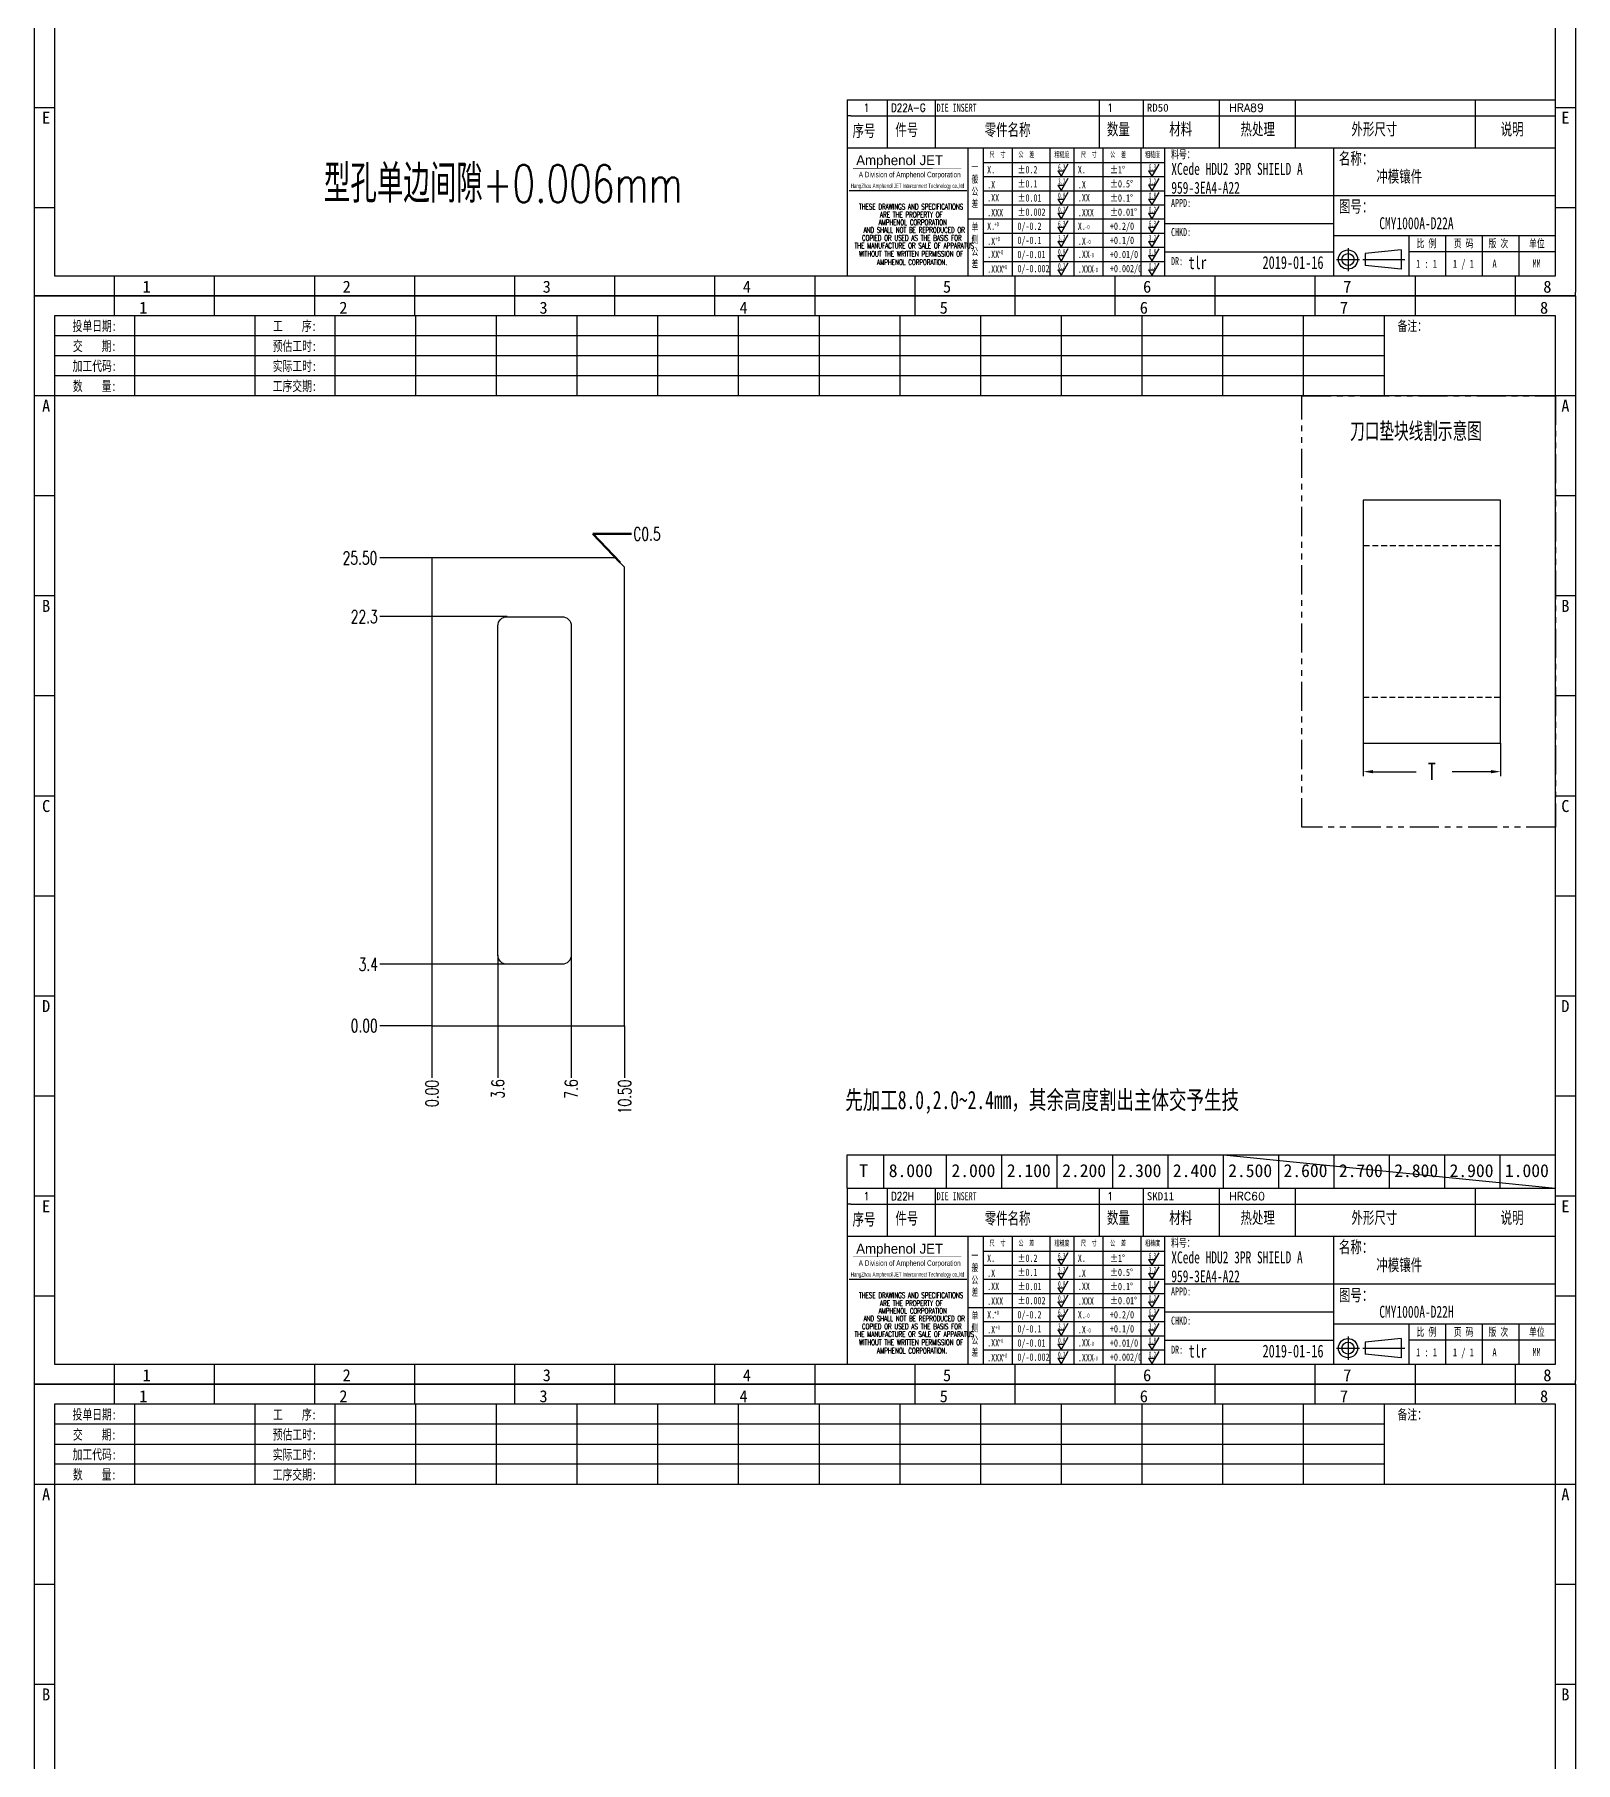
# Model space of a CAD drawing. Header units: millimetres. Extents: x -2852 to 5627, y -2271 to 1849.
# Drawn here: x -2600.2 to -2516.2, y -147.5 to -53.3 of the extents above; entities that cross this region are included whole.
import ezdxf
from ezdxf.enums import TextEntityAlignment as Align

# ---------------------------------------------------------------- set-up
doc = ezdxf.new("R2010")
doc.units = ezdxf.units.MM
doc.header["$PDSIZE"] = 3
doc.linetypes.add('DASHED2', pattern=[9.525, 6.35, -3.175])
doc.linetypes.add('PHANTOM', pattern=[63.5, 31.75, -6.35, 6.35, -6.35, 6.35, -6.35])
for name, color, linetype in [('1', 7, 'Continuous'), ('11', 4, 'DASHED2'), ('41', 1, 'Continuous'), ('61', 1, 'PHANTOM'), ('D03', 7, 'Continuous')]:
    doc.layers.add(name, color=color, linetype=linetype)
doc.styles.add('CH', font='仿宋_GB2312_0.ttf')
doc.styles.add('jet01', font='simplex.shx', dxfattribs={"width": 0.7, "bigfont": 'hztxt.shx'})
doc.styles.add('jet02', font='simplex.shx', dxfattribs={"width": 0.7})
doc.styles.add('SIMPLEX', font='SIMPLEX')
doc.styles.get("Standard").update_dxf_attribs({"font": '仿宋_GB2312_0.ttf', "width": 0.7})
doc.styles.add('TEXTSTYLE_1', font='TRIUMB.TTF')
doc.styles.add('TEXTSTYLE_2', font='TRIUM.TTF')
doc.styles.add('tk', font='', dxfattribs={"width": 0.7})
doc.styles.add('tk 2', font='仿宋_GB2312_0.ttf', dxfattribs={"width": 0.65})
doc.styles.add('tk 4', font='simplex.shx', dxfattribs={"width": 0.65, "bigfont": 'bigfont.shx'})
doc.styles.get('tk').set_extended_font_data('NSimSun')
doc.dimstyles.new('jet02', dxfattribs={"dimtxt": 3.5, "dimasz": 2.1, "dimexe": 1, "dimexo": 0, "dimgap": 0.5, "dimtad": 0, "dimtoh": 1, "dimdec": 3, "dimzin": 9, "dimdsep": 46, "dimtxsty": 'jet02', "dimcen": 0, "dimclrt": 256, "dimazin": 2, "dimtfac": 1, "dimtdec": 3, "dimtofl": 0, "dimtmove": 0, "dimatfit": 1, "dimfxl": 0, "dimarcsym": 0})

# ---------------------------------------------------------------- blocks, each defined once
blk = doc.blocks.new('A3-N')
at = {"layer": '1', "color": 1}
for p, q in [((0, 0), (0, 296.73)), ((0, 296.73), (420, 296.73)), ((21.82, 291.27), (21.82, 296.73)), ((49.09, 291.27), (49.09, 296.73)), ((76.36, 291.27), (76.36, 296.73)), ((103.64, 291.27), (103.64, 296.73)), ((103.64, 291.27), (103.64, 296.73)), ((103.64, 291.27), (103.64, 296.73)), ((130.91, 291.27), (130.91, 296.73)), ((158.18, 291.27), (158.18, 296.73)), ((185.45, 291.27), (185.45, 296.73)), ((212.73, 291.27), (212.73, 296.73)), ((240, 291.27), (240, 296.73)), ((267.27, 291.27), (267.27, 296.73)), ((294.55, 291.27), (294.55, 296.73)), ((321.82, 291.27), (321.82, 296.73)), ((349.09, 291.27), (349.09, 296.73)), ((376.36, 291.27), (376.36, 296.73)), ((403.64, 291.27), (403.64, 296.73)), ((420, 296.73), (420, 1)), ((5.45, 269.45), (0, 269.45)), ((420, 269.45), (414.55, 269.45)), ((5.45, 242.18), (0, 242.18)), ((420, 242.18), (414.55, 242.18)), ((5.45, 214.91), (0, 214.91)), ((420, 214.91), (414.55, 214.91)), ((5.45, 187.64), (0, 187.64)), ((420, 187.64), (414.55, 187.64)), ((5.45, 160.36), (0, 160.36)), ((420, 160.36), (414.55, 160.36)), ((5.45, 133.09), (0, 133.09)), ((420, 133.09), (414.55, 133.09)), ((5.45, 105.82), (0, 105.82)), ((420, 105.82), (414.55, 105.82)), ((5.45, 78.55), (0, 78.55)), ((420, 78.55), (414.55, 78.55)), ((5.45, 51.27), (0, 51.27)), ((222.45, 49.09), (221.45, 49.09)), ((221.45, 49.09), (221.45, 40.36)), ((222.45, 49.09), (414.55, 49.09)), ((232.36, 49.09), (232.36, 40.36)), ((245.45, 49.09), (245.45, 40.36)), ((290.18, 49.09), (290.18, 40.36)), ((302.18, 49.09), (302.18, 40.36)), ((322.91, 49.09), (322.91, 40.36)), ((343.64, 49.09), (343.64, 40.36)), ((392.73, 40.36), (392.73, 49.09)), ((420, 51.27), (414.55, 51.27)), ((258.55, 40.36), (258.55, 5.44)), ((266.45, 40.36), (266.45, 5.44)), ((276.78, 40.36), (276.78, 5.45)), ((291.18, 40.36), (291.18, 5.45)), ((301.51, 40.37), (301.51, 5.46)), ((308.01, 40.36), (308.01, 5.45)), ((354.09, 40.36), (354.09, 5.45)), ((308.01, 32.39), (258.55, 32.39)), ((308.01, 28.54), (258.55, 28.54)), ((5.45, 24), (0, 24)), ((308.01, 24.69), (258.55, 24.69)), ((414.55, 27.27), (308.01, 27.27)), ((420, 24), (414.55, 24)), ((354.09, 19.63), (308.01, 19.63)), ((308.01, 16.99), (258.55, 16.99)), ((414.55, 16.36), (354.09, 16.36)), ((374.55, 16.36), (374.55, 5.45)), ((384.55, 16.36), (384.55, 5.45)), ((394.55, 16.36), (394.55, 5.45)), ((404.55, 16.36), (404.55, 5.45)), ((308.01, 13.14), (258.55, 13.14)), ((308.01, 11.99), (354.09, 11.99)), ((372.51, 12.49), (362.69, 11.5)), ((362.69, 11.5), (362.69, 8.23)), ((372.51, 12.49), (372.51, 7.25)), ((414.55, 12), (374.55, 12)), ((21.82, 0), (21.82, 5.45)), ((49.09, 0), (49.09, 5.45)), ((76.36, 0), (76.36, 5.45)), ((103.64, 0), (103.64, 5.45)), ((130.91, 0), (130.91, 5.45)), ((158.18, 0), (158.18, 5.45)), ((185.45, 0), (185.45, 5.45)), ((212.73, 0), (212.73, 5.45)), ((240, 0), (240, 5.45)), ((308.01, 9.29), (258.55, 9.29)), ((267.27, 0), (267.27, 5.45)), ((294.55, 0), (294.55, 5.45)), ((321.82, 0), (321.82, 5.45)), ((349.09, 0), (349.09, 5.45)), ((372.51, 7.25), (362.69, 8.23)), ((376.36, 0), (376.36, 5.45)), ((403.64, 0), (403.64, 5.45)), ((1, 0), (0, 0)), ((420, 0), (1, 0)), ((420, 0), (420, 1))]:
    blk.add_line(p, q, dxfattribs=at)
at = {"layer": '1'}
for p, q in [((414.55, 278.18), (414.55, 284.73)), ((221.45, 40.36), (221.45, 5.45)), ((221.45, 40.36), (414.55, 40.36)), ((221.45, 40.36), (414.55, 40.36)), ((254.41, 40.36), (254.41, 5.45)), ((283.28, 40.36), (283.28, 5.45)), ((308.01, 36.24), (258.55, 36.24)), ((222.08, 28.67), (254.12, 28.67)), ((308.01, 20.84), (254.41, 20.84))]:
    blk.add_line(p, q, dxfattribs=at)
at = {"layer": '1', "color": 1, "ltscale": 0.05}
for p, q in [((278.93, 34.04), (279.79, 32.56)), ((278.93, 34.04), (280.65, 34.04)), ((281.68, 35.84), (279.79, 32.56)), ((303.66, 34.05), (304.52, 32.56)), ((303.66, 34.05), (305.38, 34.05)), ((306.41, 35.84), (304.52, 32.56)), ((278.93, 30.19), (279.79, 28.71)), ((278.93, 30.19), (280.65, 30.19)), ((281.68, 31.99), (279.79, 28.71)), ((303.66, 30.2), (305.38, 30.2)), ((303.66, 30.2), (304.52, 28.71)), ((306.41, 31.99), (304.52, 28.71)), ((278.93, 26.34), (279.79, 24.86)), ((278.93, 26.34), (280.65, 26.34)), ((281.68, 28.14), (279.79, 24.86)), ((281.68, 24.29), (279.79, 21.01)), ((303.66, 26.35), (304.52, 24.86)), ((303.66, 26.35), (305.38, 26.35)), ((306.41, 28.14), (304.52, 24.86)), ((306.41, 24.29), (304.52, 21.01)), ((278.93, 22.49), (280.65, 22.49)), ((278.93, 22.49), (279.79, 21.01)), ((281.68, 20.45), (279.79, 17.17)), ((303.66, 22.5), (305.38, 22.5)), ((303.66, 22.5), (304.52, 21.01)), ((306.41, 20.46), (304.52, 17.18)), ((278.93, 18.66), (279.79, 17.17)), ((278.93, 18.66), (280.65, 18.66)), ((278.93, 14.81), (280.65, 14.81)), ((278.93, 14.81), (279.79, 13.32)), ((281.68, 16.6), (279.79, 13.32)), ((303.66, 18.66), (304.52, 17.18)), ((303.66, 18.66), (305.38, 18.66)), ((303.66, 14.81), (305.38, 14.81)), ((303.66, 14.81), (304.52, 13.33)), ((306.41, 16.61), (304.52, 13.33)), ((278.93, 10.96), (279.79, 9.47)), ((278.93, 10.96), (280.65, 10.96)), ((281.68, 12.75), (279.79, 9.47)), ((303.66, 10.96), (304.52, 9.48)), ((303.66, 10.96), (305.38, 10.96)), ((306.41, 12.76), (304.52, 9.48)), ((278.93, 7.11), (279.79, 5.62)), ((278.93, 7.11), (280.65, 7.11)), ((281.68, 8.9), (279.79, 5.62)), ((303.66, 7.11), (305.38, 7.11)), ((303.66, 7.11), (304.52, 5.63)), ((306.41, 8.91), (304.52, 5.63))]:
    blk.add_line(p, q, dxfattribs=at)
at = {"layer": '1', "color": 1, "ltscale": 0.1}
for p, q in [((354.86, 9.87), (361.17, 9.87)), ((358.01, 13.02), (358.01, 6.71)), ((362.03, 9.87), (373.54, 9.87))]:
    blk.add_line(p, q, dxfattribs=at)
at = {"layer": '1'}
blk.add_lwpolyline([(221.45, 5.45), (414.55, 5.45), (414.55, 291.27), (5.45, 291.27), (5.45, 5.45), (414.55, 5.45)], dxfattribs=at)
at = {"layer": '1', "color": 7, "linetype": 'Continuous', "const_width": 0.123}
blk.add_lwpolyline([(223.11, 34.74), (252.6, 34.76)], dxfattribs=at)
at = {"layer": '1', "color": 1}
for radius in [2.62, 1.64]:
    blk.add_circle((358.01, 9.87), radius, dxfattribs=at)
at = {"layer": '41'}
for p, q in [((27.27, 291.27), (27.27, 269.45)), ((60, 291.27), (60, 269.45)), ((81.82, 291.27), (81.82, 269.45)), ((103.82, 291.27), (103.82, 269.45)), ((125.82, 291.27), (125.82, 269.45)), ((147.82, 291.27), (147.82, 269.45)), ((169.82, 291.27), (169.82, 269.45)), ((191.82, 291.27), (191.82, 269.45)), ((213.82, 291.27), (213.82, 269.45)), ((235.82, 291.27), (235.82, 269.45)), ((257.82, 291.27), (257.82, 269.45)), ((279.82, 291.27), (279.82, 269.45)), ((301.82, 291.27), (301.82, 269.45)), ((323.82, 291.27), (323.82, 269.45)), ((345.82, 291.27), (345.82, 269.45)), ((367.82, 291.27), (367.82, 269.45)), ((367.82, 285.82), (5.45, 285.82)), ((367.82, 280.36), (5.45, 280.36)), ((367.82, 274.91), (5.45, 274.91)), ((414.55, 269.45), (5.45, 269.45))]:
    blk.add_line(p, q, dxfattribs=at)
at = {"layer": '1', "color": 1}
for s, p in [('1', (29.64, 295.11)), ('2', (84.18, 295.11)), ('3', (138.73, 295.11)), ('4', (193.27, 295.11)), ('5', (247.82, 295.11)), ('6', (302.36, 295.11)), ('7', (356.91, 295.11)), ('8', (411.45, 295.11)), ('1', (30.53, 4.11)), ('2', (85.08, 4.11)), ('3', (139.62, 4.11)), ('4', (194.17, 4.11)), ('5', (248.72, 4.11)), ('6', (303.26, 4.11)), ('7', (357.81, 4.11)), ('8', (412.35, 4.11))]:
    blk.add_text(s, height=3.27, dxfattribs=at).set_placement(p, align=Align.TOP_CENTER)
at = {"layer": '1', "style": 'tk', "width": 0.7}
for s, p in [('投单日期:', (16.36, 288.55)), ('工    序:', (70.91, 288.55)), ('备注：', (375.51, 288.55)), ('交    期:', (16.36, 283.09)), ('预估工时:', (70.91, 283.09)), ('加工代码:', (16.36, 277.64)), ('实际工时:', (70.91, 277.64)), ('数    量:', (16.36, 272.18)), ('工序交期:', (70.91, 272.18))]:
    blk.add_text(s, height=2.727, dxfattribs=at).set_placement(p, align=Align.MIDDLE)
at = {"layer": '1', "color": 1}
for s, p in [('A', (2.04, 268.36)), ('B', (2.04, 213.82)), ('C', (2.04, 159.27)), ('D', (2.04, 104.73)), ('E', (2.04, 50.18))]:
    blk.add_text(s, height=3.27, dxfattribs=at).set_placement(p, align=Align.TOP_LEFT)
for s, p in [('A', (418.37, 268.36)), ('B', (418.37, 213.82)), ('C', (418.37, 159.27)), ('D', (418.37, 104.73)), ('E', (418.37, 50.18))]:
    blk.add_text(s, height=3.27, dxfattribs=at).set_placement(p, align=Align.TOP_RIGHT)
at = {"layer": '1', "color": 1, "style": 'tk 2', "width": 0.7}
for s, height, p in [('序号', 3.273, (222.96, 43.34)), ('件号', 3.273, (234.62, 43.61)), ('零件名称', 3.273, (258.97, 43.61)), ('数量', 3.273, (292.3, 43.78)), ('材料', 3.273, (309.27, 43.78)), ('热处理', 3.273, (328.71, 43.78)), ('外形尺寸', 3.273, (358.94, 43.78)), ('说明', 3.273, (399.61, 43.78)), ('料号：', 2.182, (309.77, 37.46)), ('名称：', 3.273, (355.52, 35.79)), ('图号：', 3.273, (355.52, 22.7)), ('比 例', 2.182, (376.69, 13.18)), ('页 码', 2.182, (386.85, 13.18)), ('版 次', 2.182, (396.31, 13.18)), ('单位', 2.182, (407.35, 13.18))]:
    blk.add_text(s, height=height, dxfattribs=at).set_placement(p)
at = {"layer": '1', "color": 7, "linetype": 'Continuous', "style": 'TEXTSTYLE_1'}
blk.add_text('Amphenol JET', height=2.7, dxfattribs=at).set_placement((223.96, 35.61))
at = {"layer": '1', "color": 7, "linetype": 'Continuous'}
for s, height, style, width, p in [('A Division of Amphenol Corporation', 1.5, 'TEXTSTYLE_2', 0.7, (224.64, 32.29)), ('HangZhou Amphenol JET Interconnect Technology co.,ltd ', 1.2, 'TEXTSTYLE_2', 0.6, (222.47, 29.36)), ('THESE DRAWINGS AND SPECIFICATIONS', 1.5, 'tk 4', 0.6, (224.73, 23.52)), ('AMPHENOL CORPORATION', 1.5, 'tk 4', 0.6, (230.04, 19.27)), ('ARE THE PROPERTY OF', 1.5, 'tk 4', 0.6, (230.45, 21.35)), ('THE MANUFACTURE OR SALE OF APPARATUS', 1.5, 'tk 4', 0.6, (223.5, 12.92)), ('COPIED OR USED AS THE BASIS FOR', 1.5, 'tk 4', 0.6, (225.54, 15.02)), ('AND SHALL NOT BE REPRODUCED OR', 1.5, 'tk 4', 0.6, (225.95, 17.17)), ('WITHOUT THE WRITTEN PERMISSION OF', 1.5, 'tk 4', 0.6, (224.73, 10.67)), ('AMPHENOL CORPORATION.', 1.5, 'tk 4', 0.6, (229.63, 8.4))]:
    blk.add_text(s, height=height, dxfattribs=dict(at, style=style, width=width)).set_placement(p)
at = {"layer": '1', "color": 1, "style": 'tk 2', "width": 0.7}
for s, p in [('X.', (259.64, 34.37)), ('%%P0.2', (267.9, 34.37)), ('X.', (284.37, 34.37)), ('%%P1%%D', (293.12, 34.37)), ('.X', (259.64, 30.28)), ('%%P0.1', (267.9, 30.52)), ('.X', (284.37, 30.28)), ('%%P0.5%%D', (293.12, 30.52)), ('.XX', (259.64, 26.71)), ('.XXX', (259.64, 22.68)), ('%%P0.01', (267.9, 26.67)), ('%%P0.002', (267.9, 22.82)), ('.XX', (284.37, 26.71)), ('.XXX', (284.37, 22.68)), ('%%P0.1%%D', (293.12, 26.67)), ('%%P0.01%%D', (293.12, 22.82)), ('X.', (259.64, 18.97)), ('0/-0.2', (267.9, 18.97)), ('X.', (284.37, 18.97)), ('+0.2/0', (293.12, 18.97)), ('.X', (259.64, 14.88)), ('0/-0.1', (267.9, 15.12)), ('.X', (284.37, 14.88)), ('+0.1/0', (293.12, 15.12)), ('.XX', (259.64, 11.31)), ('0/-0.01', (267.9, 11.27)), ('.XX', (284.37, 11.31)), ('+0.01/0', (293.12, 11.27)), ('.XXX', (259.64, 7.28)), ('0/-0.002', (267.9, 7.42)), ('.XXX', (284.37, 7.28)), ('+0.002/0', (293.12, 7.42))]:
    blk.add_text(s, height=2, dxfattribs=at).set_placement(p, align=Align.MIDDLE_LEFT)
at = {"layer": '1', "color": 1, "ltscale": 0.05, "style": 'tk 2', "width": 0.5}
for s, p in [('6.3', (279.01, 34.26)), ('6.3', (303.74, 34.27)), ('3.2', (279.01, 30.41)), ('3.2', (303.74, 30.42)), ('0.8', (279.01, 26.56)), ('0.2', (279.01, 22.71)), ('0.8', (303.74, 26.57)), ('0.2', (303.74, 22.72)), ('6.3', (279.01, 18.87)), ('6.3', (303.74, 18.88)), ('3.2', (279.01, 15.02)), ('3.2', (303.74, 15.03)), ('0.8', (279.01, 11.17)), ('0.8', (303.74, 11.18)), ('0.2', (279.01, 7.32)), ('0.2', (303.74, 7.33))]:
    blk.add_text(s, height=1.6, dxfattribs=at).set_placement(p)
at = {"layer": '1', "style": 'tk 2', "width": 0.7}
for s, p in [('APPD:', (309.77, 24.21)), ('CHKD:', (309.77, 16.27)), ('DR:', (309.77, 8.35))]:
    blk.add_text(s, height=2.182, dxfattribs=at).set_placement(p)
at = {"layer": '1', "color": 7, "style": 'tk 2', "width": 0.7}
blk.add_text('MM', height=2.182, dxfattribs=at).set_placement((408.31, 7.75))
at = {"layer": '1', "color": 1, "ltscale": 0.05, "char_height": 1.5, "width": 6.3627, "attachment_point": 1, "style": 'tk 2'}
for s, insert in [('尺  寸', (260.31, 39.25)), ('公  差', (268.17, 39.25)), ('粗糙度', (277.98, 39.25)), ('尺  寸', (285.2, 39.25)), ('公  差', (293.18, 39.25)), ('粗糙度', (302.71, 39.26))]:
    blk.add_mtext(s, dxfattribs=dict(at, insert=insert))
at = {"layer": '1', "ltscale": 0.05, "char_height": 2, "width": 2.5195, "attachment_point": 1, "style": 'tk 2'}
for s, insert in [('一般公差', (255.39, 36.11)), ('单侧公差', (255.39, 19.71))]:
    blk.add_mtext(s, dxfattribs=dict(at, insert=insert))
at = {"layer": '1', "color": 1, "ltscale": 0.05, "char_height": 1.2, "width": 5.1396, "attachment_point": 1, "line_spacing_factor": 0.8, "style": 'tk 2'}
for s, insert in [('+0', (261.58, 20.13)), ('-0', (286.31, 19.33)), ('+0', (261.88, 16.09)), ('-0', (286.61, 15.29)), ('+0', (262.79, 12.45)), ('-0', (287.51, 11.65)), ('+0', (263.87, 8.44)), ('-0', (288.59, 7.64))]:
    blk.add_mtext(s, dxfattribs=dict(at, insert=insert))
at = {"layer": '1', "style": 'tk 2', "width": 0.7}
for tag, p in [('PATR-NO1', (309.84, 32.96)), ('TITLE', (365.74, 30.9)), ('PATR-NO2', (309.84, 27.81)), ('DWG-NO:', (366.54, 18.14))]:
    blk.add_attdef(tag, p, '', height=3.27, dxfattribs=at)
at = {"layer": '1', "color": 1, "style": 'tk 2', "width": 0.7}
for tag, p in [('DRAW', (314.55, 7.27)), ('DATE', (334.72, 7.32))]:
    blk.add_attdef(tag, p, '', height=3.49, dxfattribs=at)
at = {"layer": '1', "style": 'tk 2', "width": 0.7}
for tag, p in [('SCALE', (376.55, 8.73)), ('SHEET', (386.6, 8.72)), ('REV', (397.38, 8.73))]:
    blk.add_attdef(tag, text='', height=2.18, dxfattribs=at).set_placement(p, align=Align.MIDDLE_LEFT)
blk = doc.blocks.new('FB3')
at = {"layer": '1', "color": 1}
for p, q in [((0, 4.36), (193.09, 4.36)), ((0, 4.36), (0, 0)), ((10.91, 4.36), (10.91, 0)), ((24, 4.36), (24, 0)), ((68.73, 4.36), (68.73, 0)), ((80.73, 4.36), (80.73, 0)), ((101.45, 4.36), (101.45, 0)), ((122.18, 4.36), (122.18, 0)), ((171.27, 0), (171.27, 4.36))]:
    blk.add_line(p, q, dxfattribs=at)
at = {"layer": '1'}
for tag, style, p in [('ITEM', 'SIMPLEX', (4.36, 2.18)), ('PARTNO', 'SIMPLEX', (12, 2.18)), ('QTY', 'SIMPLEX', (74.18, 2.18)), ('MATL', 'CH', (81.72, 2.18)), ('FINISH', 'SIMPLEX', (104.17, 2.18)), ('SPEC', 'SIMPLEX', (130.91, 2.18)), ('REMARK', 'SIMPLEX', (174.06, 2.18))]:
    blk.add_attdef(tag, text='', height=2.18, dxfattribs=dict(at, style=style)).set_placement(p, align=Align.MIDDLE_LEFT)
at = {"layer": '1', "style": 'tk', "width": 0.7}
blk.add_attdef('DIE', text='', height=2.18, dxfattribs=at).set_placement((24.43, 2.18), align=Align.MIDDLE_LEFT)
blk = doc.blocks.new('DK')
at = {"layer": '1'}
for p, q in [((0, 9), (192, 9)), ((0, 0), (0, 9)), ((10, 0), (10, 9)), ((27, 0), (27, 9)), ((42, 0), (42, 9)), ((57, 0), (57, 9)), ((72, 0), (72, 9)), ((87, 0), (87, 9)), ((102, 0), (102, 9)), ((117, 0), (117, 9)), ((132, 0), (132, 9)), ((147, 0), (147, 9)), ((162, 0), (162, 9)), ((177, 0), (177, 9)), ((192, 0), (192, 9)), ((0, 0), (192, 0))]:
    blk.add_line(p, q, dxfattribs=at)
blk.add_text('T', height=3.5, dxfattribs=at).set_placement((3.31, 3.01))
at = {"layer": '1', "color": 2}
for s, p in [('8.000', (11.31, 3.01)), ('2.000', (28.31, 3.01)), ('2.100', (43.31, 3.01)), ('2.200', (58.31, 3.01)), ('2.300', (73.31, 3.01)), ('2.400', (88.31, 3.01)), ('2.500', (103.31, 3.01)), ('2.600', (118.31, 3.01)), ('2.700', (133.31, 3.01)), ('2.800', (148.31, 3.01)), ('2.900', (163.31, 3.01)), ('1.000', (178.31, 3.01))]:
    blk.add_text(s, height=3.5, dxfattribs=at).set_placement(p)
blk = doc.blocks.new('A$C0DB51FAA')
at = {"layer": '1', "ltscale": 0.05}
blk.add_line((20.516, 1.81), (38.618, 0), dxfattribs=at)
at = {"layer": '1', "ltscale": 0.05, "xscale": 0.2011363636361239, "yscale": 0.2011363636361239, "zscale": 0.2011363636361239}
blk.add_blockref('DK', (0, 0), dxfattribs=at)
blk = doc.blocks.new('*D938')
at = {"layer": '41', "ltscale": 0.05}
blk.add_line((-1663.317, -2559.792), (-1666.163, -2559.792), dxfattribs=at)
at = {"layer": 'Defpoints', "color": 0, "ltscale": 0.05}
for p in [(-1666.163, -2559.792), (-1663.317, -2559.792), (-1663.317, -2559.792)]:
    blk.add_point(p, dxfattribs=at)
at = {"layer": '41', "ltscale": 0.05, "insert": (-1667.01, -2559.792), "char_height": 0.7, "attachment_point": 5, "style": 'jet02'}
blk.add_mtext('0.00', dxfattribs=at)
blk = doc.blocks.new('*D939')
at = {"layer": '41', "ltscale": 0.05}
blk.add_line((-1659.227, -2556.442), (-1666.163, -2556.442), dxfattribs=at)
at = {"layer": 'Defpoints', "color": 0, "ltscale": 0.05}
for p in [(-1666.163, -2556.442), (-1659.227, -2556.442), (-1663.317, -2559.792)]:
    blk.add_point(p, dxfattribs=at)
at = {"layer": '41', "ltscale": 0.05, "insert": (-1666.788, -2556.442), "char_height": 0.7, "attachment_point": 5, "style": 'jet02'}
blk.add_mtext('3.4', dxfattribs=at)
blk = doc.blocks.new('*D940')
at = {"layer": '41', "ltscale": 0.05}
blk.add_line((-1659.227, -2537.492), (-1666.163, -2537.492), dxfattribs=at)
at = {"layer": 'Defpoints', "color": 0, "ltscale": 0.05}
for p in [(-1666.163, -2537.492), (-1659.227, -2537.492), (-1663.317, -2559.792)]:
    blk.add_point(p, dxfattribs=at)
at = {"layer": '41', "ltscale": 0.05, "insert": (-1667.01, -2537.492), "char_height": 0.7, "attachment_point": 5, "style": 'jet02'}
blk.add_mtext('22.3', dxfattribs=at)
blk = doc.blocks.new('*D941')
at = {"layer": '41', "ltscale": 0.05}
blk.add_line((-1663.317, -2534.292), (-1666.163, -2534.292), dxfattribs=at)
at = {"layer": 'Defpoints', "color": 0, "ltscale": 0.05}
for p in [(-1666.163, -2534.292), (-1663.317, -2534.292), (-1663.317, -2559.792)]:
    blk.add_point(p, dxfattribs=at)
at = {"layer": '41', "ltscale": 0.05, "insert": (-1667.243, -2534.292), "char_height": 0.7, "attachment_point": 5, "style": 'jet02'}
blk.add_mtext('25.50', dxfattribs=at)
blk = doc.blocks.new('*D942')
at = {"layer": '41', "ltscale": 0.05}
blk.add_line((-1663.317, -2559.792), (-1663.317, -2562.639), dxfattribs=at)
at = {"layer": 'Defpoints', "color": 0, "ltscale": 0.05}
for p in [(-1663.317, -2559.792), (-1663.317, -2559.792), (-1663.317, -2562.639)]:
    blk.add_point(p, dxfattribs=at)
at = {"layer": '41', "ltscale": 0.05, "insert": (-1663.317, -2563.485), "char_height": 0.7, "attachment_point": 5, "rotation": 90, "style": 'jet02'}
blk.add_mtext('0.00', dxfattribs=at)
blk = doc.blocks.new('*D943')
at = {"layer": '41', "ltscale": 0.05}
blk.add_line((-1659.727, -2555.942), (-1659.727, -2562.639), dxfattribs=at)
at = {"layer": 'Defpoints', "color": 0, "ltscale": 0.05}
for p in [(-1659.727, -2555.942), (-1663.317, -2559.792), (-1659.727, -2562.639)]:
    blk.add_point(p, dxfattribs=at)
at = {"layer": '41', "ltscale": 0.05, "insert": (-1659.727, -2563.24), "char_height": 0.7, "attachment_point": 5, "rotation": 90, "style": 'jet02'}
blk.add_mtext('3.6', dxfattribs=at)
blk = doc.blocks.new('*D944')
at = {"layer": '41', "ltscale": 0.05}
blk.add_line((-1655.727, -2555.942), (-1655.727, -2562.639), dxfattribs=at)
at = {"layer": 'Defpoints', "color": 0, "ltscale": 0.05}
for p in [(-1655.727, -2555.942), (-1663.317, -2559.792), (-1655.727, -2562.639)]:
    blk.add_point(p, dxfattribs=at)
at = {"layer": '41', "ltscale": 0.05, "insert": (-1655.727, -2563.24), "char_height": 0.7, "attachment_point": 5, "rotation": 90, "style": 'jet02'}
blk.add_mtext('7.6', dxfattribs=at)
blk = doc.blocks.new('*D945')
at = {"layer": '41', "ltscale": 0.05}
blk.add_line((-1652.817, -2559.792), (-1652.817, -2562.639), dxfattribs=at)
at = {"layer": 'Defpoints', "color": 0, "ltscale": 0.05}
for p in [(-1663.317, -2559.792), (-1652.817, -2559.792), (-1652.817, -2562.639)]:
    blk.add_point(p, dxfattribs=at)
at = {"layer": '41', "ltscale": 0.05, "insert": (-1652.817, -2563.672), "char_height": 0.7, "attachment_point": 5, "rotation": 90, "style": 'jet02'}
blk.add_mtext('10.50', dxfattribs=at)

msp = doc.modelspace()

# ---------------------------------------------------------------- linework, layer by layer
at = {"layer": '1', "ltscale": 0.05}
for p, q in [((-2520.2676, -78.7068), (-2527.7576, -78.7068)), ((-2527.7576, -78.7068), (-2527.7576, -91.9568)), ((-2520.2676, -91.9568), (-2520.2676, -78.7068)), ((-2527.7576, -91.9568), (-2520.2676, -91.9568))]:
    msp.add_line(p, q, dxfattribs=at)
at = {"layer": '11', "ltscale": 0.05}
for p, q in [((-2520.2676, -81.2068), (-2527.7576, -81.2068)), ((-2527.7576, -89.4568), (-2520.2676, -89.4568))]:
    msp.add_line(p, q, dxfattribs=at)
at = {"layer": '41', "ltscale": 0.05}
for p, q in [((-2527.7576, -91.9568), (-2527.7576, -93.7629)), ((-2520.2676, -91.9568), (-2520.2676, -93.7629)), ((-2527.2326, -93.5129), (-2524.8742, -93.5129)), ((-2520.7926, -93.5129), (-2522.9036, -93.5129))]:
    msp.add_line(p, q, dxfattribs=at)
for points in [[(-2527.2326, -93.4254), (-2527.2326, -93.6004), (-2527.7576, -93.5129)], [(-2520.7926, -93.4254), (-2520.7926, -93.6004), (-2520.2676, -93.5129)]]:
    msp.add_solid(points, dxfattribs=at)
at = {"layer": '61', "color": 6, "ltscale": 0.05}
msp.add_lwpolyline([(-2531.0979, -73.0217), (-2517.2808, -73.0217), (-2517.2808, -96.5452), (-2531.0979, -96.5452)], close=True, dxfattribs=at)
at = {"layer": 'D03', "ltscale": 0.05}
for p, q in [((-2578.5247, -81.8624), (-2578.5247, -107.3624)), ((-2578.5247, -107.3624), (-2568.0247, -107.3624))]:
    msp.add_line(p, q, dxfattribs=at)
msp.add_lwpolyline([(-2568.0247, -107.3624), (-2568.0247, -82.3624), (-2568.5247, -81.8624), (-2578.5247, -81.8624)], dxfattribs=at)
msp.add_lwpolyline([(-2571.4347, -104.0124), (-2574.4347, -104.0124, -0.4142136), (-2574.9347, -103.5124), (-2574.9347, -85.5624, -0.4142136), (-2574.4347, -85.0624), (-2571.4347, -85.0624, -0.4142136), (-2570.9347, -85.5624), (-2570.9347, -103.5124, -0.4142136)], format="xyb", close=True, dxfattribs=at)

# ---------------------------------------------------------------- block references
at = {"layer": '1', "ltscale": 0.05, "xscale": 0.2000000000000455, "yscale": 0.2000000000000455, "zscale": 0.2000000000000455}
for p, values in [((-2600.1899, -67.5672), {'DWG-NO:': 'CMY1000A-D22A', 'TITLE': '冲模镶件', 'REV': 'A', 'SHEET': '1 / 1', 'DRAW': 'tlr', 'DATE': '2019-01-16', 'PATR-NO1': 'XCede HDU2 3PR SHIELD A', 'PATR-NO2': '959-3EA4-A22', 'SCALE': '1 : 1'}), ((-2600.1899, -126.9126), {'DWG-NO:': 'CMY1000A-D22H', 'TITLE': '冲模镶件', 'REV': 'A', 'SHEET': '1 / 1', 'DRAW': 'tlr', 'DATE': '2019-01-16', 'PATR-NO1': 'XCede HDU2 3PR SHIELD A', 'PATR-NO2': '959-3EA4-A22', 'SCALE': '1 : 1'}), ((-2600.1899, -186.2581), {'DWG-NO:': 'CMY1000A-D22J', 'TITLE': '冲模镶件', 'REV': 'A', 'SHEET': '1 / 1', 'DRAW': 'tlr', 'DATE': '2019-01-16', 'PATR-NO1': 'XCede HDU2 3PR SHIELD A', 'PATR-NO2': '959-3EA4-A22', 'SCALE': '1 : 1'})]:
    msp.add_blockref('A3-N', p, dxfattribs=at).add_auto_attribs(values)
at = {"layer": '1', "ltscale": 0.05}
ref = msp.add_blockref('FB3', (-2555.8989, -57.749), dxfattribs=dict(at, xscale=0.2000000000000455, yscale=0.2000000000000455, zscale=0.2000000000000455))
ref.add_attrib('PARTNO', 'D22A-G', dxfattribs={"height": 0.43636, "style": 'SIMPLEX', "width": 0.8}).set_placement((-2553.4989, -57.3126), align=Align.MIDDLE_LEFT)
ref.add_attrib('ITEM', '1', dxfattribs={"height": 0.4364, "style": 'SIMPLEX'}).set_placement((-2555.0262, -57.3126), align=Align.MIDDLE_LEFT)
ref.add_attrib('DIE', 'DIE INSERT', dxfattribs={"height": 0.43636, "style": 'tk', "width": 0.7}).set_placement((-2551.0129, -57.3126), align=Align.MIDDLE_LEFT)
ref.add_attrib('QTY', '1', dxfattribs={"height": 0.4364, "style": 'SIMPLEX'}).set_placement((-2541.739, -57.3126), align=Align.MIDDLE_LEFT)
ref.add_attrib('MATL', 'RD50', dxfattribs={"height": 0.43636, "style": 'CH'}).set_placement((-2539.5557, -57.3126), align=Align.MIDDLE_LEFT)
ref.add_attrib('FINISH', 'HRA89', dxfattribs={"height": 0.43636, "style": 'SIMPLEX'}).set_placement((-2535.0644, -57.3126), align=Align.MIDDLE_LEFT)
msp.add_blockref('A$C0DB51FAA', (-2555.8989, -116.2217), dxfattribs=at)
ref = msp.add_blockref('FB3', (-2555.8989, -117.0944), dxfattribs=dict(at, xscale=0.2000000000000455, yscale=0.2000000000000455, zscale=0.2000000000000455))
ref.add_attrib('PARTNO', 'D22H', dxfattribs={"height": 0.43636, "style": 'SIMPLEX', "width": 0.8}).set_placement((-2553.4989, -116.6581), align=Align.MIDDLE_LEFT)
ref.add_attrib('ITEM', '1', dxfattribs={"height": 0.4364, "style": 'SIMPLEX'}).set_placement((-2555.0262, -116.6581), align=Align.MIDDLE_LEFT)
ref.add_attrib('DIE', 'DIE INSERT', dxfattribs={"height": 0.43636, "style": 'tk', "width": 0.7}).set_placement((-2551.0129, -116.6581), align=Align.MIDDLE_LEFT)
ref.add_attrib('QTY', '1', dxfattribs={"height": 0.4364, "style": 'SIMPLEX'}).set_placement((-2541.739, -116.6581), align=Align.MIDDLE_LEFT)
ref.add_attrib('MATL', 'SKD11', dxfattribs={"height": 0.43636, "style": 'CH'}).set_placement((-2539.5557, -116.6581), align=Align.MIDDLE_LEFT)
ref.add_attrib('FINISH', 'HRC60', dxfattribs={"height": 0.43636, "style": 'SIMPLEX'}).set_placement((-2535.0644, -116.6581), align=Align.MIDDLE_LEFT)

# ---------------------------------------------------------------- texts
at = {"layer": '1', "ltscale": 0.05, "style": 'jet01', "width": 0.7}
msp.add_text('型孔单边间隙+0.006mm', height=2.064003, dxfattribs=at).set_placement((-2584.4203, -62.4906))
at = {"layer": '41', "style": 'jet02', "width": 0.7}
msp.add_text('T', height=0.875, dxfattribs=at).set_placement((-2524.2246, -93.9504))
at = {"layer": '41', "ltscale": 0.05, "insert": (-2528.4737, -74.4884), "char_height": 0.9, "width": 9.998966, "attachment_point": 1, "style": 'tk 2'}
msp.add_mtext('刀口垫块线割示意图', dxfattribs=at)
at = {"layer": '41', "ltscale": 0.05, "insert": (-2567.5507, -80.5526), "char_height": 0.7, "attachment_point": 4, "style": 'jet02'}
msp.add_mtext('C0.5', dxfattribs=at)
at = {"layer": '41', "insert": (-2555.9957, -111.541), "char_height": 1, "attachment_point": 4}
msp.add_mtext('{\\fSimSun|b0|i0|c134|p54;先加工8.0,2.0~2.4mm，其余高度割出主体交予生技}', dxfattribs=at)

# ---------------------------------------------------------------- dimensions: what is measured, and where the dimension line sits
at = {"layer": '41', "ltscale": 0.05}
for feature_location, offset, dtype, origin, override, picture, middle, set_off in [((-2578.5247, -81.8624), (-2.8465, 0), 0, (-2578.5247, -107.3624), {"dimscale": 0.2, "dimtoh": 0, "dimdec": 2, "dimzin": 1, "dimclrd": 256, "dimclre": 256, "dimazin": 0, "dimatfit": 3, "dimlwd": 65535, "dimlwe": 65535}, '*D941', (-2582.4512, -81.8624), (-915.2077, 2452.4298)), ((-2574.4347, -85.0624), (-6.9365, 0), 0, (-2578.5247, -107.3624), {"dimscale": 0.2, "dimtoh": 0, "dimdec": 1, "dimzin": 1, "dimclrd": 256, "dimclre": 256, "dimadec": 1, "dimazin": 0, "dimatfit": 3, "dimlwd": 65535, "dimlwe": 65535}, '*D940', (-2582.2178, -85.0624), (-915.2077, 2452.4298)), ((-2574.4346521217, -104.0124270076), (-6.9365085693, 0), 0, (-2578.5246521217, -107.3624270083), {"dimscale": 0.2, "dimtoh": 0, "dimdec": 1, "dimzin": 1, "dimclrd": 256, "dimclre": 256, "dimadec": 1, "dimazin": 0, "dimatfit": 3, "dimlwd": 65535, "dimlwe": 65535}, '*D939', (-2581.9961606911, -104.0124270076), (-915.2077048823, 2452.4298167741)), ((-2574.9347, -103.5124), (0, -6.6965), 1, (-2578.5247, -107.3624), {"dimscale": 0.2, "dimtoh": 0, "dimdec": 1, "dimzin": 1, "dimclrd": 256, "dimclre": 256, "dimadec": 1, "dimazin": 0, "dimatfit": 3, "dimlwd": 65535, "dimlwe": 65535}, '*D943', (-2574.9347, -110.8106), (-915.2077, 2452.4298)), ((-2570.9347, -103.5124), (0, -6.6965), 1, (-2578.5247, -107.3624), {"dimscale": 0.2, "dimtoh": 0, "dimdec": 1, "dimzin": 1, "dimclrd": 256, "dimclre": 256, "dimadec": 1, "dimazin": 0, "dimatfit": 3, "dimlwd": 65535, "dimlwe": 65535}, '*D944', (-2570.9347, -110.8106), (-915.2077, 2452.4298)), ((-2578.5246521217, -107.3624270083), (-2.8465085693, 0), 0, (-2578.5246521217, -107.3624270083), {"dimscale": 0.2, "dimtoh": 0, "dimdec": 2, "dimzin": 1, "dimclrd": 256, "dimclre": 256, "dimazin": 0, "dimatfit": 3, "dimlwd": 65535, "dimlwe": 65535}, '*D938', (-2582.2178273577, -107.3624270083), (-915.2077048823, 2452.4298167741)), ((-2578.5246521217, -107.3624270083), (0, -2.8465085693), 1, (-2578.5246521217, -107.3624270083), {"dimscale": 0.2, "dimtoh": 0, "dimdec": 2, "dimzin": 1, "dimclrd": 256, "dimclre": 256, "dimazin": 0, "dimatfit": 3, "dimlwd": 65535, "dimlwe": 65535}, '*D942', (-2578.5246521217, -111.0556022442), (-915.2077048823, 2452.4298167741)), ((-2568.0247, -107.3624), (0, -2.8465), 1, (-2578.5247, -107.3624), {"dimscale": 0.2, "dimtoh": 0, "dimdec": 2, "dimzin": 1, "dimclrd": 256, "dimclre": 256, "dimazin": 0, "dimatfit": 3, "dimlwd": 65535, "dimlwe": 65535}, '*D945', (-2568.0247, -111.2423), (-915.2077, 2452.4298))]:
    dim = msp.add_ordinate_dim(feature_location=feature_location, offset=offset, dtype=dtype, origin=origin, dimstyle='jet02', override=override, dxfattribs=at)
    dim.commit()
    dim.dimension.update_dxf_attribs({"geometry": picture, "text_midpoint": middle, "insert": set_off})

# ---------------------------------------------------------------- leaders
at = {"layer": '41', "ltscale": 0.05, "annotation_type": 0, "has_hookline": 1, "hookline_direction": 0, "text_width": 1.5167}
msp.add_leader([(-2568.2747, -82.1124), (-2569.7507, -80.5526), (-2567.6507, -80.5526)], dimstyle='jet02', override={"dimscale": 0.2, "dimtoh": 0, "dimdec": 2, "dimzin": 1, "dimclrd": 256, "dimclre": 256, "dimazin": 0, "dimatfit": 3, "dimlwd": 65535, "dimlwe": 65535}, dxfattribs=at)

doc.saveas('drawing.dxf')
